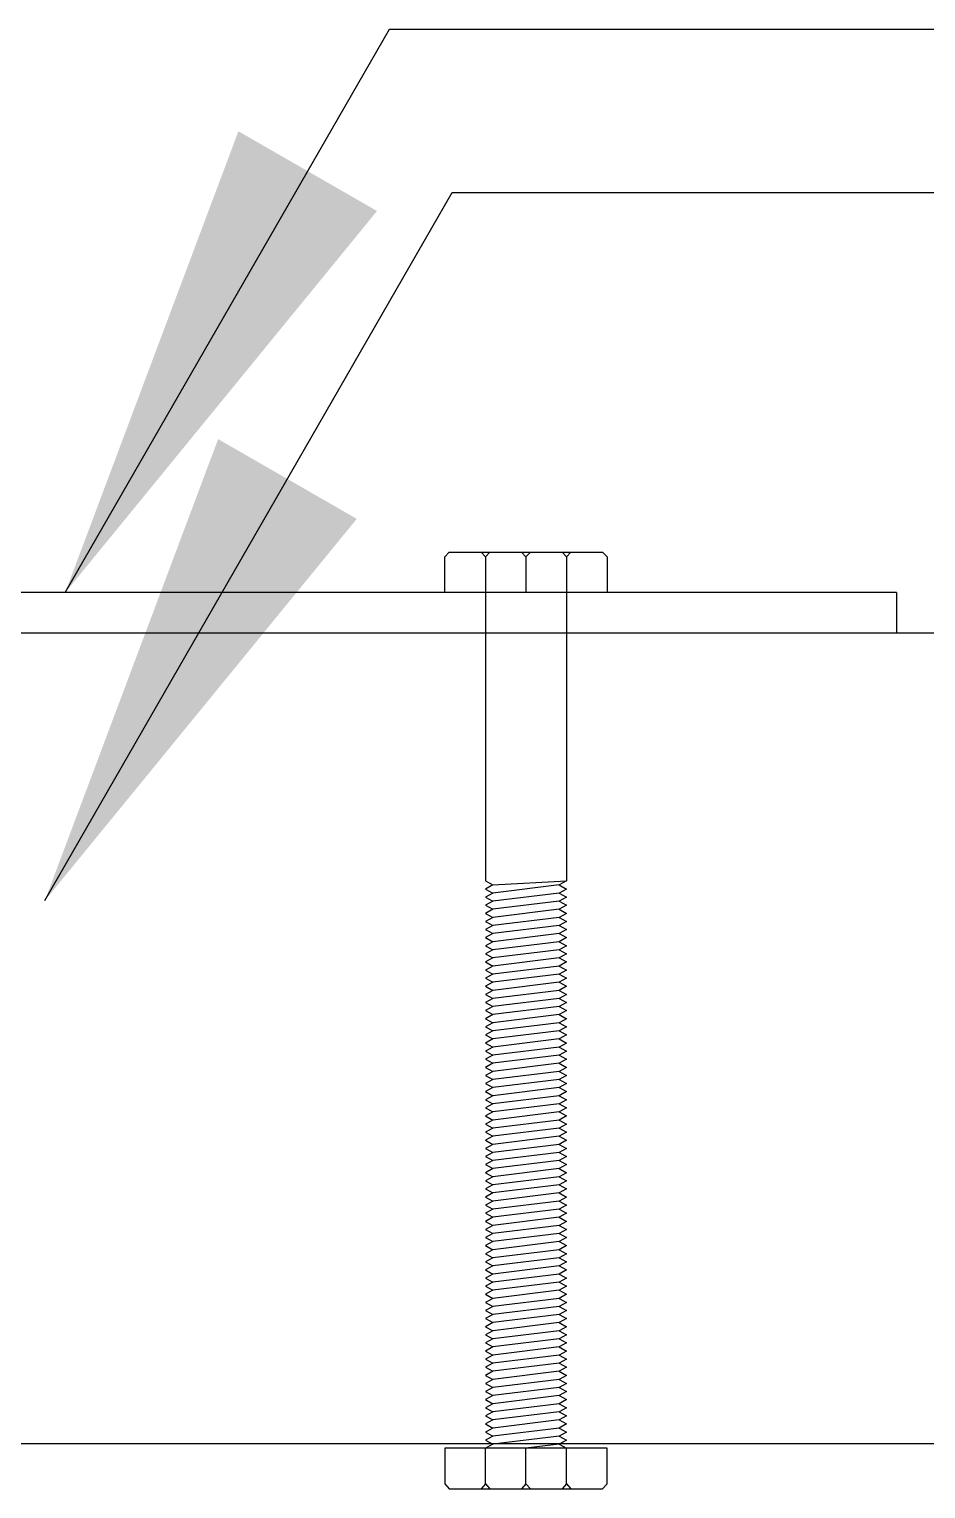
# Model space of a CAD drawing. Header units: inches. Extents: x -108 to 13185, y -10150 to 372.
# Drawn here: x 13010.81 to 13032.93, y -3414.61 to -3378.59 of the extents above; entities that cross this region are included whole.
import ezdxf

# ---------------------------------------------------------------- set-up
doc = ezdxf.new("R2010")
doc.units = ezdxf.units.IN
doc.header["$MEASUREMENT"] = 0
doc.dimstyles.get("Standard").update_dxf_attribs({"dimtxt": 14, "dimasz": 12, "dimexe": 0.18, "dimexo": 6, "dimgap": 3, "dimtad": 2, "dimtih": 1, "dimtoh": 1, "dimdec": 0, "dimzin": 0, "dimdsep": 46, "dimtxsty": 'Standard', "dimblk": 'ARCHTICK', "dimcen": 0.09, "dimadec": 0, "dimazin": 0, "dimtfac": 1, "dimtdec": 0, "dimtofl": 0, "dimtmove": 0, "dimatfit": 3, "dimfxl": 1, "dimtolj": 1, "dimtzin": 0, "dimarcsym": 0})

# ---------------------------------------------------------------- blocks, each defined once
blk = doc.blocks.new('_ArchTick')
at = {"color": 0, "linetype": 'ByBlock', "const_width": 0.15}
blk.add_lwpolyline([(-0.5, -0.5), (0.5, 0.5)], dxfattribs=at)

msp = doc.modelspace()

# ---------------------------------------------------------------- linework, layer by layer
for p, q in [((13021.068, -3391.614), (13021.176, -3391.495)), ((13021.068, -3392.495), (13021.068, -3391.614)), ((13021.176, -3391.495), (13024.959, -3391.495)), ((13022.068, -3391.614), (13021.959, -3391.495)), ((13022.068, -3391.614), (13022.176, -3391.495)), ((13022.068, -3391.614), (13022.068, -3392.495)), ((13023.068, -3391.614), (13022.959, -3391.495)), ((13023.068, -3391.614), (13023.176, -3391.495)), ((13023.068, -3391.614), (13023.068, -3392.495)), ((13024.068, -3391.614), (13023.959, -3391.495)), ((13024.068, -3391.614), (13024.176, -3391.495)), ((13024.068, -3391.614), (13024.068, -3392.495)), ((13025.068, -3391.614), (13024.959, -3391.495)), ((13025.068, -3391.614), (13025.068, -3392.495)), ((13032.214, -3392.495), (12998.214, -3392.495)), ((13025.068, -3392.495), (13021.068, -3392.495)), ((13022.068, -3392.495), (13022.068, -3399.608)), ((13024.068, -3392.495), (13024.068, -3399.608)), ((13032.214, -3392.495), (13032.214, -3393.495)), ((13086.214, -3393.495), (12986.214, -3393.495)), ((13032.214, -3393.495), (12997.214, -3393.495)), ((13022.068, -3399.608), (13022.252, -3399.708)), ((13022.252, -3399.708), (13022.068, -3399.808)), ((13022.068, -3399.808), (13022.252, -3399.908)), ((13022.252, -3399.908), (13022.068, -3400.008)), ((13022.252, -3399.708), (13024.068, -3399.608)), ((13023.883, -3399.708), (13022.252, -3399.908)), ((13023.883, -3399.908), (13022.252, -3400.108)), ((13024.068, -3399.608), (13023.883, -3399.708)), ((13023.883, -3399.708), (13024.068, -3399.808)), ((13024.068, -3399.808), (13023.883, -3399.908)), ((13023.883, -3399.908), (13024.068, -3400.008)), ((13022.068, -3400.008), (13022.252, -3400.108)), ((13022.252, -3400.108), (13022.068, -3400.208)), ((13022.068, -3400.208), (13022.252, -3400.308)), ((13023.883, -3400.108), (13022.252, -3400.308)), ((13024.068, -3400.008), (13023.883, -3400.108)), ((13023.883, -3400.108), (13024.068, -3400.208)), ((13024.068, -3400.208), (13023.883, -3400.308)), ((13022.252, -3400.308), (13022.068, -3400.408)), ((13022.068, -3400.408), (13022.252, -3400.508)), ((13022.252, -3400.508), (13022.068, -3400.608)), ((13022.068, -3400.608), (13022.252, -3400.708)), ((13023.883, -3400.308), (13022.252, -3400.508)), ((13023.883, -3400.508), (13022.252, -3400.708)), ((13023.883, -3400.308), (13024.068, -3400.408)), ((13024.068, -3400.408), (13023.883, -3400.508)), ((13023.883, -3400.508), (13024.068, -3400.608)), ((13024.068, -3400.608), (13023.883, -3400.708)), ((13022.252, -3400.708), (13022.068, -3400.808)), ((13022.068, -3400.808), (13022.252, -3400.908)), ((13022.252, -3400.908), (13022.068, -3401.008)), ((13022.068, -3401.008), (13022.252, -3401.108)), ((13023.883, -3400.708), (13022.252, -3400.908)), ((13023.883, -3400.908), (13022.252, -3401.108)), ((13023.883, -3400.708), (13024.068, -3400.808)), ((13024.068, -3400.808), (13023.883, -3400.908)), ((13023.883, -3400.908), (13024.068, -3401.008)), ((13024.068, -3401.008), (13023.883, -3401.108)), ((13022.252, -3401.108), (13022.068, -3401.208)), ((13022.068, -3401.208), (13022.252, -3401.308)), ((13022.252, -3401.308), (13022.068, -3401.408)), ((13023.883, -3401.108), (13022.252, -3401.308)), ((13023.883, -3401.308), (13022.252, -3401.508)), ((13023.883, -3401.108), (13024.068, -3401.208)), ((13024.068, -3401.208), (13023.883, -3401.308)), ((13023.883, -3401.308), (13024.068, -3401.408)), ((13022.068, -3401.408), (13022.252, -3401.508)), ((13022.252, -3401.508), (13022.068, -3401.608)), ((13022.068, -3401.608), (13022.252, -3401.708)), ((13022.252, -3401.708), (13022.068, -3401.808)), ((13023.883, -3401.508), (13022.252, -3401.708)), ((13023.883, -3401.708), (13022.252, -3401.908)), ((13024.068, -3401.408), (13023.883, -3401.508)), ((13023.883, -3401.508), (13024.068, -3401.608)), ((13024.068, -3401.608), (13023.883, -3401.708)), ((13023.883, -3401.708), (13024.068, -3401.808)), ((13022.068, -3401.808), (13022.252, -3401.908)), ((13022.252, -3401.908), (13022.068, -3402.008)), ((13022.068, -3402.008), (13022.252, -3402.108)), ((13023.883, -3401.908), (13022.252, -3402.108)), ((13024.068, -3401.808), (13023.883, -3401.908)), ((13023.883, -3401.908), (13024.068, -3402.008)), ((13024.068, -3402.008), (13023.883, -3402.108)), ((13022.252, -3402.108), (13022.068, -3402.208)), ((13022.068, -3402.208), (13022.252, -3402.308)), ((13022.252, -3402.308), (13022.068, -3402.408)), ((13022.068, -3402.408), (13022.252, -3402.508)), ((13023.883, -3402.108), (13022.252, -3402.308)), ((13023.883, -3402.308), (13022.252, -3402.508)), ((13023.883, -3402.108), (13024.068, -3402.208)), ((13024.068, -3402.208), (13023.883, -3402.308)), ((13023.883, -3402.308), (13024.068, -3402.408)), ((13024.068, -3402.408), (13023.883, -3402.508)), ((13022.252, -3402.508), (13022.068, -3402.608)), ((13022.068, -3402.608), (13022.252, -3402.708)), ((13022.252, -3402.708), (13022.068, -3402.808)), ((13022.068, -3402.808), (13022.252, -3402.908)), ((13023.883, -3402.508), (13022.252, -3402.708)), ((13023.883, -3402.708), (13022.252, -3402.908)), ((13023.883, -3402.508), (13024.068, -3402.608)), ((13024.068, -3402.608), (13023.883, -3402.708)), ((13023.883, -3402.708), (13024.068, -3402.808)), ((13024.068, -3402.808), (13023.883, -3402.908)), ((13022.252, -3402.908), (13022.068, -3403.008)), ((13022.068, -3403.008), (13022.252, -3403.108)), ((13022.252, -3403.108), (13022.068, -3403.208)), ((13023.883, -3402.908), (13022.252, -3403.108)), ((13023.883, -3403.108), (13022.252, -3403.308)), ((13023.883, -3402.908), (13024.068, -3403.008)), ((13024.068, -3403.008), (13023.883, -3403.108)), ((13023.883, -3403.108), (13024.068, -3403.208)), ((13022.068, -3403.208), (13022.252, -3403.308)), ((13022.252, -3403.308), (13022.068, -3403.408)), ((13022.068, -3403.408), (13022.252, -3403.508)), ((13022.252, -3403.508), (13022.068, -3403.608)), ((13023.883, -3403.308), (13022.252, -3403.508)), ((13023.883, -3403.508), (13022.252, -3403.708)), ((13024.068, -3403.208), (13023.883, -3403.308)), ((13023.883, -3403.308), (13024.068, -3403.408)), ((13024.068, -3403.408), (13023.883, -3403.508)), ((13023.883, -3403.508), (13024.068, -3403.608)), ((13022.068, -3403.608), (13022.252, -3403.708)), ((13022.252, -3403.708), (13022.068, -3403.808)), ((13022.068, -3403.808), (13022.252, -3403.908)), ((13023.883, -3403.708), (13022.252, -3403.908)), ((13024.068, -3403.608), (13023.883, -3403.708)), ((13023.883, -3403.708), (13024.068, -3403.808)), ((13024.068, -3403.808), (13023.883, -3403.908)), ((13022.252, -3403.908), (13022.068, -3404.008)), ((13022.068, -3404.008), (13022.252, -3404.108)), ((13022.252, -3404.108), (13022.068, -3404.208)), ((13022.068, -3404.208), (13022.252, -3404.308)), ((13023.883, -3403.908), (13022.252, -3404.108)), ((13023.883, -3404.108), (13022.252, -3404.308)), ((13023.883, -3403.908), (13024.068, -3404.008)), ((13024.068, -3404.008), (13023.883, -3404.108)), ((13023.883, -3404.108), (13024.068, -3404.208)), ((13024.068, -3404.208), (13023.883, -3404.308)), ((13022.252, -3404.308), (13022.068, -3404.408)), ((13022.068, -3404.408), (13022.252, -3404.508)), ((13022.252, -3404.508), (13022.068, -3404.608)), ((13022.068, -3404.608), (13022.252, -3404.708)), ((13023.883, -3404.308), (13022.252, -3404.508)), ((13023.883, -3404.508), (13022.252, -3404.708)), ((13023.883, -3404.308), (13024.068, -3404.408)), ((13024.068, -3404.408), (13023.883, -3404.508)), ((13023.883, -3404.508), (13024.068, -3404.608)), ((13024.068, -3404.608), (13023.883, -3404.708)), ((13022.252, -3404.708), (13022.068, -3404.808)), ((13022.068, -3404.808), (13022.252, -3404.908)), ((13022.252, -3404.908), (13022.068, -3405.008)), ((13023.883, -3404.708), (13022.252, -3404.908)), ((13023.883, -3404.908), (13022.252, -3405.108)), ((13023.883, -3404.708), (13024.068, -3404.808)), ((13024.068, -3404.808), (13023.883, -3404.908)), ((13023.883, -3404.908), (13024.068, -3405.008)), ((13022.068, -3405.008), (13022.252, -3405.108)), ((13022.252, -3405.108), (13022.068, -3405.208)), ((13022.068, -3405.208), (13022.252, -3405.308)), ((13022.252, -3405.308), (13022.068, -3405.408)), ((13023.883, -3405.108), (13022.252, -3405.308)), ((13023.883, -3405.308), (13022.252, -3405.508)), ((13024.068, -3405.008), (13023.883, -3405.108)), ((13023.883, -3405.108), (13024.068, -3405.208)), ((13024.068, -3405.208), (13023.883, -3405.308)), ((13023.883, -3405.308), (13024.068, -3405.408)), ((13022.068, -3405.408), (13022.252, -3405.508)), ((13022.252, -3405.508), (13022.068, -3405.608)), ((13022.068, -3405.608), (13022.252, -3405.708)), ((13023.883, -3405.508), (13022.252, -3405.708)), ((13024.068, -3405.408), (13023.883, -3405.508)), ((13023.883, -3405.508), (13024.068, -3405.608)), ((13024.068, -3405.608), (13023.883, -3405.708)), ((13022.252, -3405.708), (13022.068, -3405.808)), ((13022.068, -3405.808), (13022.252, -3405.908)), ((13022.252, -3405.908), (13022.068, -3406.008)), ((13022.068, -3406.008), (13022.252, -3406.108)), ((13023.883, -3405.708), (13022.252, -3405.908)), ((13023.883, -3405.908), (13022.252, -3406.108)), ((13023.883, -3405.708), (13024.068, -3405.808)), ((13024.068, -3405.808), (13023.883, -3405.908)), ((13023.883, -3405.908), (13024.068, -3406.008)), ((13024.068, -3406.008), (13023.883, -3406.108)), ((13022.252, -3406.108), (13022.068, -3406.208)), ((13022.068, -3406.208), (13022.252, -3406.308)), ((13022.252, -3406.308), (13022.068, -3406.408)), ((13022.068, -3406.408), (13022.252, -3406.508)), ((13023.883, -3406.108), (13022.252, -3406.308)), ((13023.883, -3406.308), (13022.252, -3406.508)), ((13023.883, -3406.108), (13024.068, -3406.208)), ((13024.068, -3406.208), (13023.883, -3406.308)), ((13023.883, -3406.308), (13024.068, -3406.408)), ((13024.068, -3406.408), (13023.883, -3406.508)), ((13022.252, -3406.508), (13022.068, -3406.608)), ((13022.068, -3406.608), (13022.252, -3406.708)), ((13022.252, -3406.708), (13022.068, -3406.808)), ((13023.883, -3406.508), (13022.252, -3406.708)), ((13023.883, -3406.708), (13022.252, -3406.908)), ((13023.883, -3406.508), (13024.068, -3406.608)), ((13024.068, -3406.608), (13023.883, -3406.708)), ((13023.883, -3406.708), (13024.068, -3406.808)), ((13022.068, -3406.808), (13022.252, -3406.908)), ((13022.252, -3406.908), (13022.068, -3407.008)), ((13022.068, -3407.008), (13022.252, -3407.108)), ((13022.252, -3407.108), (13022.068, -3407.208)), ((13023.883, -3406.908), (13022.252, -3407.108)), ((13023.883, -3407.108), (13022.252, -3407.308)), ((13024.068, -3406.808), (13023.883, -3406.908)), ((13023.883, -3406.908), (13024.068, -3407.008)), ((13024.068, -3407.008), (13023.883, -3407.108)), ((13023.883, -3407.108), (13024.068, -3407.208)), ((13022.068, -3407.208), (13022.252, -3407.308)), ((13022.252, -3407.308), (13022.068, -3407.408)), ((13022.068, -3407.408), (13022.252, -3407.508)), ((13023.883, -3407.308), (13022.252, -3407.508)), ((13024.068, -3407.208), (13023.883, -3407.308)), ((13023.883, -3407.308), (13024.068, -3407.408)), ((13024.068, -3407.408), (13023.883, -3407.508)), ((13022.252, -3407.508), (13022.068, -3407.608)), ((13022.068, -3407.608), (13022.252, -3407.708)), ((13022.252, -3407.708), (13022.068, -3407.808)), ((13022.068, -3407.808), (13022.252, -3407.908)), ((13023.883, -3407.508), (13022.252, -3407.708)), ((13023.883, -3407.708), (13022.252, -3407.908)), ((13023.883, -3407.508), (13024.068, -3407.608)), ((13024.068, -3407.608), (13023.883, -3407.708)), ((13023.883, -3407.708), (13024.068, -3407.808)), ((13024.068, -3407.808), (13023.883, -3407.908)), ((13022.252, -3407.908), (13022.068, -3408.008)), ((13022.068, -3408.008), (13022.252, -3408.108)), ((13022.252, -3408.108), (13022.068, -3408.208)), ((13022.068, -3408.208), (13022.252, -3408.308)), ((13023.883, -3407.908), (13022.252, -3408.108)), ((13023.883, -3408.108), (13022.252, -3408.308)), ((13023.883, -3407.908), (13024.068, -3408.008)), ((13024.068, -3408.008), (13023.883, -3408.108)), ((13023.883, -3408.108), (13024.068, -3408.208)), ((13024.068, -3408.208), (13023.883, -3408.308)), ((13022.252, -3408.308), (13022.068, -3408.408)), ((13022.068, -3408.408), (13022.252, -3408.508)), ((13022.252, -3408.508), (13022.068, -3408.608)), ((13023.883, -3408.308), (13022.252, -3408.508)), ((13023.883, -3408.508), (13022.252, -3408.708)), ((13023.883, -3408.308), (13024.068, -3408.408)), ((13024.068, -3408.408), (13023.883, -3408.508)), ((13023.883, -3408.508), (13024.068, -3408.608)), ((13022.068, -3408.608), (13022.252, -3408.708)), ((13022.252, -3408.708), (13022.068, -3408.808)), ((13022.068, -3408.808), (13022.252, -3408.908)), ((13022.252, -3408.908), (13022.068, -3409.008)), ((13023.883, -3408.708), (13022.252, -3408.908)), ((13023.883, -3408.908), (13022.252, -3409.108)), ((13024.068, -3408.608), (13023.883, -3408.708)), ((13023.883, -3408.708), (13024.068, -3408.808)), ((13024.068, -3408.808), (13023.883, -3408.908)), ((13023.883, -3408.908), (13024.068, -3409.008)), ((13022.068, -3409.008), (13022.252, -3409.108)), ((13022.252, -3409.108), (13022.068, -3409.208)), ((13022.068, -3409.208), (13022.252, -3409.308)), ((13023.883, -3409.108), (13022.252, -3409.308)), ((13024.068, -3409.008), (13023.883, -3409.108)), ((13023.883, -3409.108), (13024.068, -3409.208)), ((13024.068, -3409.208), (13023.883, -3409.308)), ((13022.252, -3409.308), (13022.068, -3409.408)), ((13022.068, -3409.408), (13022.252, -3409.508)), ((13022.252, -3409.508), (13022.068, -3409.608)), ((13022.068, -3409.608), (13022.252, -3409.708)), ((13023.883, -3409.308), (13022.252, -3409.508)), ((13023.883, -3409.508), (13022.252, -3409.708)), ((13023.883, -3409.308), (13024.068, -3409.408)), ((13024.068, -3409.408), (13023.883, -3409.508)), ((13023.883, -3409.508), (13024.068, -3409.608)), ((13024.068, -3409.608), (13023.883, -3409.708)), ((13022.252, -3409.708), (13022.068, -3409.808)), ((13022.068, -3409.808), (13022.252, -3409.908)), ((13022.252, -3409.908), (13022.068, -3410.008)), ((13022.068, -3410.008), (13022.252, -3410.108)), ((13023.883, -3409.708), (13022.252, -3409.908)), ((13023.883, -3409.908), (13022.252, -3410.108)), ((13023.883, -3409.708), (13024.068, -3409.808)), ((13024.068, -3409.808), (13023.883, -3409.908)), ((13023.883, -3409.908), (13024.068, -3410.008)), ((13024.068, -3410.008), (13023.883, -3410.108)), ((13022.252, -3410.108), (13022.068, -3410.208)), ((13022.068, -3410.208), (13022.252, -3410.308)), ((13022.252, -3410.308), (13022.068, -3410.408)), ((13023.883, -3410.108), (13022.252, -3410.308)), ((13023.883, -3410.308), (13022.252, -3410.508)), ((13023.883, -3410.108), (13024.068, -3410.208)), ((13024.068, -3410.208), (13023.883, -3410.308)), ((13023.883, -3410.308), (13024.068, -3410.408)), ((13022.068, -3410.408), (13022.252, -3410.508)), ((13022.252, -3410.508), (13022.068, -3410.608)), ((13022.068, -3410.608), (13022.252, -3410.708)), ((13022.252, -3410.708), (13022.068, -3410.808)), ((13023.883, -3410.508), (13022.252, -3410.708)), ((13023.883, -3410.708), (13022.252, -3410.908)), ((13024.068, -3410.408), (13023.883, -3410.508)), ((13023.883, -3410.508), (13024.068, -3410.608)), ((13024.068, -3410.608), (13023.883, -3410.708)), ((13023.883, -3410.708), (13024.068, -3410.808)), ((13022.068, -3410.808), (13022.252, -3410.908)), ((13022.252, -3410.908), (13022.068, -3411.008)), ((13022.068, -3411.008), (13022.252, -3411.108)), ((13023.883, -3410.908), (13022.252, -3411.108)), ((13024.068, -3410.808), (13023.883, -3410.908)), ((13023.883, -3410.908), (13024.068, -3411.008)), ((13024.068, -3411.008), (13023.883, -3411.108)), ((13022.252, -3411.108), (13022.068, -3411.208)), ((13022.068, -3411.208), (13022.252, -3411.308)), ((13022.252, -3411.308), (13022.068, -3411.408)), ((13022.068, -3411.408), (13022.252, -3411.508)), ((13023.883, -3411.108), (13022.252, -3411.308)), ((13023.883, -3411.308), (13022.252, -3411.508)), ((13023.883, -3411.108), (13024.068, -3411.208)), ((13024.068, -3411.208), (13023.883, -3411.308)), ((13023.883, -3411.308), (13024.068, -3411.408)), ((13024.068, -3411.408), (13023.883, -3411.508)), ((13022.252, -3411.508), (13022.068, -3411.608)), ((13022.068, -3411.608), (13022.252, -3411.708)), ((13022.252, -3411.708), (13022.068, -3411.808)), ((13022.068, -3411.808), (13022.252, -3411.908)), ((13023.883, -3411.508), (13022.252, -3411.708)), ((13023.883, -3411.708), (13022.252, -3411.908)), ((13023.883, -3411.508), (13024.068, -3411.608)), ((13024.068, -3411.608), (13023.883, -3411.708)), ((13023.883, -3411.708), (13024.068, -3411.808)), ((13024.068, -3411.808), (13023.883, -3411.908)), ((13022.252, -3411.908), (13022.068, -3412.008)), ((13022.068, -3412.008), (13022.252, -3412.108)), ((13022.252, -3412.108), (13022.068, -3412.208)), ((13023.883, -3411.908), (13022.252, -3412.108)), ((13023.883, -3412.108), (13022.252, -3412.308)), ((13023.883, -3411.908), (13024.068, -3412.008)), ((13024.068, -3412.008), (13023.883, -3412.108)), ((13023.883, -3412.108), (13024.068, -3412.208)), ((13022.068, -3412.208), (13022.252, -3412.308)), ((13022.252, -3412.308), (13022.068, -3412.408)), ((13022.068, -3412.408), (13022.252, -3412.508)), ((13022.252, -3412.508), (13022.068, -3412.608)), ((13023.883, -3412.308), (13022.252, -3412.508)), ((13023.883, -3412.508), (13022.252, -3412.708)), ((13024.068, -3412.208), (13023.883, -3412.308)), ((13023.883, -3412.308), (13024.068, -3412.408)), ((13024.068, -3412.408), (13023.883, -3412.508)), ((13023.883, -3412.508), (13024.068, -3412.608)), ((13022.068, -3412.608), (13022.252, -3412.708)), ((13022.252, -3412.708), (13022.068, -3412.808)), ((13022.068, -3412.808), (13022.252, -3412.908)), ((13023.883, -3412.708), (13022.252, -3412.908)), ((13024.068, -3412.608), (13023.883, -3412.708)), ((13023.883, -3412.708), (13024.068, -3412.808)), ((13024.068, -3412.808), (13023.883, -3412.908)), ((13022.252, -3412.908), (13022.068, -3413.008)), ((13022.068, -3413.008), (13022.252, -3413.108)), ((13022.252, -3413.108), (13022.068, -3413.208)), ((13022.068, -3413.208), (13022.252, -3413.308)), ((13023.883, -3412.908), (13022.252, -3413.108)), ((13023.883, -3413.108), (13022.252, -3413.308)), ((13023.883, -3412.908), (13024.068, -3413.008)), ((13024.068, -3413.008), (13023.883, -3413.108)), ((13023.883, -3413.108), (13024.068, -3413.208)), ((13024.068, -3413.208), (13023.883, -3413.308)), ((13086.214, -3413.495), (12986.214, -3413.495)), ((13025.068, -3413.608), (13021.068, -3413.608)), ((13021.068, -3413.608), (13021.068, -3414.488)), ((13022.252, -3413.308), (13022.068, -3413.408)), ((13022.068, -3413.408), (13022.252, -3413.508)), ((13022.068, -3413.408), (13022.252, -3413.508)), ((13022.252, -3413.508), (13022.068, -3413.608)), ((13022.252, -3413.508), (13022.068, -3413.608)), ((13024.068, -3413.608), (13022.068, -3413.608)), ((13024.068, -3413.608), (13022.068, -3413.608)), ((13024.068, -3413.608), (13022.068, -3413.608)), ((13022.068, -3414.488), (13022.068, -3413.608)), ((13023.883, -3413.308), (13022.252, -3413.508)), ((13023.883, -3413.508), (13023.068, -3413.608)), ((13023.068, -3414.488), (13023.068, -3413.608)), ((13023.883, -3413.308), (13024.068, -3413.408)), ((13024.068, -3413.408), (13023.883, -3413.508)), ((13024.068, -3413.408), (13023.883, -3413.508)), ((13023.883, -3413.508), (13024.068, -3413.608)), ((13023.883, -3413.508), (13024.068, -3413.608)), ((13024.068, -3414.488), (13024.068, -3413.608)), ((13025.068, -3414.488), (13025.068, -3413.608)), ((13021.068, -3414.488), (13021.176, -3414.608)), ((13021.176, -3414.608), (13024.959, -3414.608)), ((13022.068, -3414.488), (13021.959, -3414.608)), ((13022.068, -3414.488), (13022.176, -3414.608)), ((13023.068, -3414.488), (13022.959, -3414.608)), ((13023.068, -3414.488), (13023.176, -3414.608)), ((13024.068, -3414.488), (13023.959, -3414.608)), ((13024.068, -3414.488), (13024.176, -3414.608)), ((13025.068, -3414.488), (13024.959, -3414.608))]:
    msp.add_line(p, q)

# ---------------------------------------------------------------- leaders
at = {"annotation_type": 0, "has_hookline": 1, "hookline_direction": 0}
for points, text_width in [([(13011.698, -3392.495), (13019.698, -3378.591), (13036.698, -3378.591)], 17), ([(13011.198, -3400.091), (13021.25, -3382.621), (13036.698, -3382.621)], 19.333)]:
    msp.add_leader(points, dimstyle='Standard', override={"dimgap": 0.09, "dimtad": 0}, dxfattribs=dict(at, text_width=text_width))

doc.saveas('drawing.dxf')
